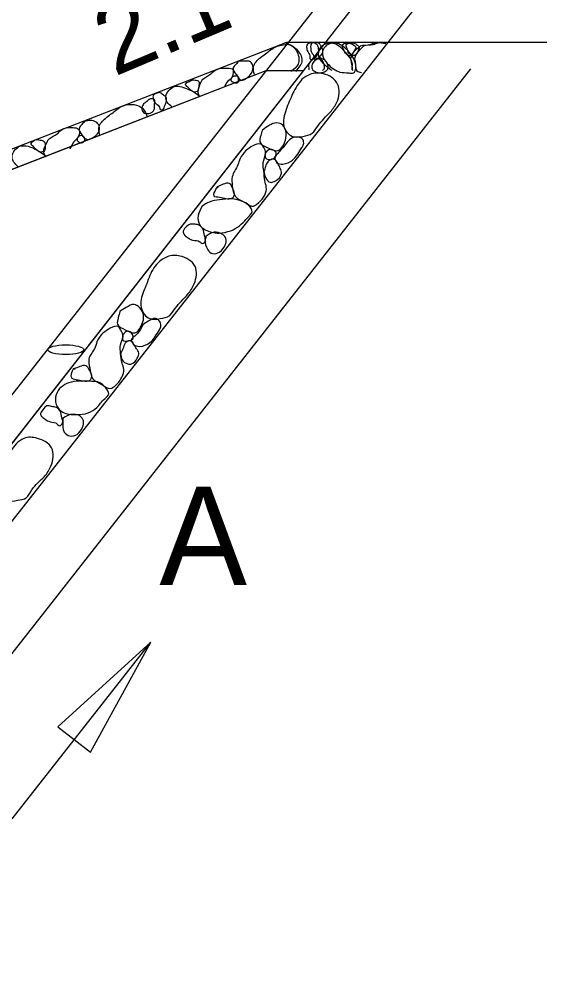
# Model space of a CAD drawing. Extents: x 1.7 to 16.3, y 0.2 to 10.2.
# Drawn here: x 6.315 to 6.981, y 8.288 to 9.504 of the extents above; entities that cross this region are included whole.
import ezdxf

# ---------------------------------------------------------------- set-up
doc = ezdxf.new("R2010")
doc.units = 0
for name, color, linetype in [('SD_P_Dimension Lines', 7, 'Continuous'), ('SD_P_Dimension Text', 7, 'Continuous'), ('SD_P_Prop Object Lines', 7, 'Continuous'), ('SD_P_Shading', 7, 'Continuous')]:
    doc.layers.add(name, color=color, linetype=linetype)

msp = doc.modelspace()

# ---------------------------------------------------------------- linework, layer by layer
at = {"layer": 'SD_P_Dimension Lines'}
for p, q in [((6.306, 8.495), (6.481, 8.718)), ((6.481, 8.718), (6.364, 8.611)), ((6.405, 8.579), (6.481, 8.718)), ((6.364, 8.611), (6.405, 8.579))]:
    msp.add_line(p, q, dxfattribs=at)
at = {"layer": 'SD_P_Prop Object Lines'}
for p, q in [((4.855, 7.113), (6.871, 9.691)), ((4.921, 7.109), (6.951, 9.691)), ((5.013, 7.383), (6.825, 9.691)), ((6.091, 9.257), (6.653, 9.475)), ((6.091, 9.257), (6.653, 9.475)), ((6.653, 9.475), (6.981, 9.475)), ((6.653, 9.475), (6.781, 9.475)), ((6.772, 9.474), (6.778, 9.473)), ((5.269, 7.383), (6.885, 9.441)), ((6.065, 9.221), (6.627, 9.439)), ((6.627, 9.439), (6.674, 9.439))]:
    msp.add_line(p, q, dxfattribs=at)
msp.add_ellipse((6.3738, 9.0868), major_axis=(-0.0228, 0), ratio=0.269294, dxfattribs=at)
for points in [[(6.612, 9.434), (6.611, 9.444), (6.614, 9.45), (6.626, 9.46), (6.639, 9.469), (6.646, 9.471)], [(6.646, 9.471), (6.655, 9.472), (6.665, 9.466), (6.672, 9.452), (6.664, 9.438)], [(6.65, 9.474), (6.658, 9.471), (6.666, 9.462), (6.667, 9.447), (6.658, 9.438)], [(6.678, 9.471), (6.68, 9.473), (6.684, 9.474), (6.689, 9.473), (6.692, 9.47), (6.693, 9.466), (6.693, 9.461), (6.689, 9.456), (6.687, 9.454), (6.684, 9.453), (6.682, 9.454), (6.682, 9.456), (6.68, 9.462), (6.678, 9.467), (6.678, 9.471)], [(6.683, 9.471), (6.684, 9.473), (6.689, 9.474), (6.694, 9.473), (6.696, 9.47), (6.698, 9.466), (6.698, 9.461), (6.694, 9.456), (6.692, 9.454), (6.689, 9.453), (6.687, 9.454), (6.687, 9.456), (6.684, 9.462), (6.683, 9.467), (6.683, 9.471)], [(6.71, 9.439), (6.707, 9.441), (6.699, 9.448), (6.693, 9.459), (6.694, 9.466), (6.7, 9.472), (6.709, 9.474)], [(6.713, 9.474), (6.72, 9.472), (6.728, 9.466), (6.735, 9.458), (6.739, 9.449), (6.74, 9.442), (6.737, 9.436), (6.731, 9.436), (6.72, 9.437), (6.712, 9.441), (6.704, 9.448), (6.698, 9.459), (6.699, 9.466), (6.705, 9.472), (6.713, 9.474)], [(6.709, 9.474), (6.716, 9.472), (6.723, 9.466), (6.73, 9.458), (6.735, 9.449), (6.735, 9.442), (6.735, 9.44)], [(6.731, 9.474), (6.736, 9.472), (6.74, 9.468), (6.738, 9.464), (6.734, 9.458), (6.731, 9.458), (6.727, 9.461), (6.724, 9.467), (6.723, 9.472), (6.731, 9.474), (6.73, 9.474)], [(6.736, 9.474), (6.741, 9.472), (6.744, 9.468), (6.743, 9.464), (6.738, 9.458), (6.736, 9.458), (6.731, 9.461), (6.729, 9.467), (6.728, 9.472), (6.736, 9.474), (6.735, 9.474)], [(6.736, 9.439), (6.735, 9.447), (6.734, 9.456), (6.74, 9.465), (6.746, 9.47), (6.758, 9.472), (6.764, 9.474), (6.772, 9.474)], [(6.747, 9.436), (6.742, 9.438), (6.74, 9.447), (6.739, 9.456), (6.745, 9.465), (6.75, 9.47), (6.762, 9.472), (6.768, 9.474), (6.777, 9.474)], [(6.592, 9.451), (6.6, 9.451), (6.607, 9.45), (6.61, 9.445), (6.609, 9.437), (6.604, 9.431), (6.595, 9.427), (6.589, 9.434), (6.585, 9.442), (6.589, 9.447), (6.592, 9.451)], [(6.681, 9.44), (6.681, 9.441), (6.681, 9.447), (6.687, 9.454), (6.689, 9.455)], [(6.694, 9.455), (6.701, 9.452), (6.705, 9.444), (6.704, 9.44), (6.699, 9.437), (6.69, 9.437), (6.685, 9.441), (6.685, 9.447), (6.692, 9.454), (6.694, 9.455)], [(6.689, 9.455), (6.697, 9.452), (6.7, 9.444), (6.699, 9.44), (6.698, 9.439)], [(6.543, 9.406), (6.541, 9.411), (6.543, 9.421), (6.547, 9.428), (6.557, 9.435), (6.562, 9.439), (6.57, 9.442)], [(6.57, 9.442), (6.578, 9.442), (6.585, 9.44), (6.585, 9.436), (6.584, 9.431), (6.578, 9.425), (6.574, 9.418)], [(6.672, 9.428), (6.682, 9.434), (6.699, 9.435), (6.717, 9.422), (6.716, 9.399), (6.708, 9.387), (6.692, 9.369), (6.685, 9.36), (6.673, 9.356), (6.66, 9.356), (6.649, 9.369), (6.649, 9.379), (6.656, 9.4), (6.666, 9.42), (6.672, 9.428)], [(6.532, 9.427), (6.537, 9.427), (6.542, 9.425), (6.542, 9.42), (6.54, 9.413), (6.538, 9.412), (6.532, 9.414), (6.528, 9.418), (6.525, 9.422), (6.532, 9.427), (6.531, 9.427)], [(6.584, 9.431), (6.588, 9.432), (6.591, 9.431), (6.592, 9.427), (6.591, 9.424), (6.586, 9.424), (6.582, 9.427), (6.584, 9.431)], [(6.484, 9.405), (6.484, 9.407), (6.488, 9.41), (6.493, 9.411), (6.497, 9.408), (6.5, 9.406), (6.501, 9.401), (6.499, 9.395), (6.498, 9.392), (6.496, 9.39), (6.493, 9.39), (6.492, 9.393), (6.488, 9.397), (6.485, 9.401), (6.484, 9.405)], [(6.508, 9.393), (6.502, 9.399), (6.5, 9.406), (6.504, 9.414), (6.511, 9.419)], [(6.511, 9.419), (6.518, 9.419), (6.527, 9.416), (6.537, 9.411), (6.543, 9.406)], [(6.417, 9.357), (6.416, 9.369), (6.42, 9.375), (6.432, 9.385), (6.445, 9.394), (6.452, 9.396)], [(6.452, 9.396), (6.46, 9.396), (6.471, 9.391), (6.477, 9.38)], [(6.472, 9.397), (6.476, 9.4), (6.48, 9.403), (6.484, 9.403), (6.486, 9.402), (6.486, 9.397), (6.486, 9.393), (6.485, 9.389), (6.482, 9.386), (6.475, 9.385), (6.472, 9.386), (6.47, 9.392), (6.472, 9.397)], [(6.398, 9.375), (6.405, 9.376), (6.412, 9.374), (6.416, 9.369), (6.415, 9.361), (6.409, 9.355), (6.401, 9.352), (6.394, 9.358), (6.391, 9.367), (6.394, 9.371), (6.398, 9.375)], [(6.622, 9.364), (6.631, 9.37), (6.64, 9.373), (6.648, 9.37), (6.652, 9.36), (6.65, 9.348), (6.642, 9.338), (6.63, 9.341), (6.619, 9.349), (6.62, 9.357), (6.622, 9.364)], [(6.349, 9.33), (6.346, 9.336), (6.349, 9.346), (6.353, 9.353), (6.363, 9.359), (6.368, 9.364), (6.375, 9.367)], [(6.375, 9.367), (6.383, 9.367), (6.39, 9.365), (6.391, 9.361), (6.39, 9.356), (6.384, 9.349), (6.38, 9.342), (6.379, 9.34)], [(6.337, 9.352), (6.343, 9.351), (6.347, 9.349), (6.348, 9.344), (6.346, 9.337), (6.343, 9.336), (6.338, 9.338), (6.333, 9.343), (6.33, 9.347), (6.337, 9.352), (6.336, 9.351)], [(6.39, 9.356), (6.393, 9.357), (6.397, 9.355), (6.398, 9.352), (6.396, 9.349), (6.392, 9.348), (6.388, 9.352), (6.39, 9.356)], [(6.601, 9.338), (6.61, 9.344), (6.62, 9.346), (6.624, 9.342), (6.626, 9.335), (6.623, 9.323), (6.624, 9.312), (6.625, 9.3), (6.627, 9.292), (6.625, 9.282), (6.617, 9.272), (6.611, 9.268), (6.599, 9.273), (6.588, 9.28), (6.584, 9.294), (6.584, 9.305), (6.591, 9.32), (6.594, 9.328), (6.601, 9.338)], [(6.652, 9.347), (6.658, 9.353), (6.667, 9.355), (6.673, 9.352), (6.674, 9.346), (6.672, 9.342), (6.66, 9.326), (6.648, 9.321), (6.64, 9.323), (6.638, 9.33), (6.641, 9.334), (6.652, 9.347)], [(6.314, 9.317), (6.308, 9.324), (6.306, 9.33), (6.309, 9.338), (6.316, 9.344)], [(6.316, 9.344), (6.324, 9.344), (6.333, 9.341), (6.342, 9.336), (6.349, 9.331)], [(6.626, 9.335), (6.63, 9.339), (6.635, 9.339), (6.639, 9.336), (6.639, 9.332), (6.634, 9.327), (6.626, 9.329), (6.626, 9.335)], [(6.624, 9.312), (6.626, 9.318), (6.629, 9.324), (6.634, 9.327), (6.637, 9.327), (6.642, 9.321), (6.644, 9.317), (6.646, 9.311), (6.645, 9.306), (6.637, 9.299), (6.632, 9.298), (6.626, 9.304), (6.624, 9.312)], [(6.566, 9.293), (6.573, 9.296), (6.58, 9.297), (6.584, 9.291), (6.586, 9.281), (6.584, 9.278), (6.576, 9.277), (6.568, 9.279), (6.561, 9.281), (6.566, 9.293), (6.565, 9.291)], [(6.546, 9.268), (6.555, 9.273), (6.568, 9.276), (6.583, 9.277), (6.597, 9.274), (6.605, 9.269), (6.609, 9.261), (6.604, 9.254), (6.593, 9.243), (6.582, 9.237), (6.567, 9.234), (6.55, 9.238), (6.543, 9.244), (6.541, 9.256), (6.546, 9.268)], [(6.524, 9.231), (6.522, 9.235), (6.525, 9.241), (6.531, 9.245), (6.537, 9.245), (6.542, 9.244), (6.547, 9.239), (6.549, 9.231), (6.55, 9.226), (6.549, 9.222), (6.546, 9.221), (6.543, 9.223), (6.534, 9.225), (6.528, 9.228), (6.524, 9.231)], [(6.551, 9.23), (6.561, 9.235), (6.572, 9.232), (6.576, 9.227), (6.575, 9.219), (6.568, 9.21), (6.559, 9.208), (6.553, 9.213), (6.55, 9.226), (6.551, 9.23)], [(6.492, 9.198), (6.502, 9.204), (6.518, 9.205), (6.537, 9.192), (6.536, 9.17), (6.528, 9.157), (6.512, 9.139), (6.505, 9.13), (6.493, 9.126), (6.48, 9.126), (6.469, 9.14), (6.469, 9.15), (6.476, 9.17), (6.485, 9.19), (6.492, 9.198)], [(6.442, 9.135), (6.45, 9.14), (6.46, 9.144), (6.467, 9.14), (6.472, 9.13), (6.47, 9.119), (6.461, 9.108), (6.449, 9.112), (6.439, 9.119), (6.44, 9.127), (6.442, 9.135)], [(6.421, 9.108), (6.43, 9.114), (6.44, 9.116), (6.443, 9.112), (6.446, 9.105), (6.443, 9.093), (6.443, 9.082), (6.445, 9.07), (6.447, 9.062), (6.445, 9.053), (6.437, 9.042), (6.43, 9.038), (6.419, 9.043), (6.408, 9.05), (6.404, 9.064), (6.403, 9.075), (6.411, 9.09), (6.414, 9.099), (6.421, 9.108)], [(6.471, 9.118), (6.478, 9.123), (6.487, 9.126), (6.492, 9.123), (6.494, 9.117), (6.492, 9.112), (6.48, 9.096), (6.467, 9.091), (6.459, 9.094), (6.457, 9.1), (6.461, 9.104), (6.471, 9.118)], [(6.446, 9.105), (6.449, 9.109), (6.454, 9.11), (6.458, 9.106), (6.459, 9.102), (6.453, 9.098), (6.446, 9.099), (6.446, 9.105)], [(6.443, 9.082), (6.446, 9.088), (6.449, 9.095), (6.453, 9.098), (6.457, 9.097), (6.461, 9.091), (6.464, 9.087), (6.466, 9.081), (6.464, 9.076), (6.457, 9.069), (6.452, 9.069), (6.445, 9.074), (6.443, 9.082)], [(6.385, 9.063), (6.392, 9.066), (6.399, 9.067), (6.403, 9.062), (6.406, 9.051), (6.404, 9.048), (6.396, 9.047), (6.387, 9.049), (6.381, 9.052), (6.385, 9.063), (6.385, 9.062)], [(6.366, 9.038), (6.375, 9.044), (6.387, 9.047), (6.403, 9.047), (6.417, 9.045), (6.424, 9.039), (6.428, 9.031), (6.423, 9.025), (6.413, 9.014), (6.402, 9.007), (6.387, 9.005), (6.37, 9.008), (6.363, 9.015), (6.361, 9.027), (6.366, 9.038)], [(6.344, 9.002), (6.342, 9.005), (6.345, 9.011), (6.35, 9.016), (6.356, 9.015), (6.362, 9.014), (6.367, 9.009), (6.369, 9.001), (6.37, 8.996), (6.369, 8.993), (6.365, 8.991), (6.363, 8.993), (6.354, 8.996), (6.348, 8.999), (6.344, 9.002)], [(6.37, 9), (6.38, 9.005), (6.392, 9.003), (6.396, 8.997), (6.395, 8.989), (6.388, 8.98), (6.379, 8.978), (6.372, 8.983), (6.37, 8.996), (6.37, 9)], [(6.311, 8.968), (6.321, 8.975), (6.338, 8.975), (6.356, 8.963), (6.355, 8.94), (6.347, 8.927), (6.331, 8.91), (6.324, 8.9), (6.313, 8.897), (6.299, 8.896), (6.288, 8.91), (6.288, 8.92), (6.295, 8.94), (6.305, 8.96), (6.311, 8.968)]]:
    msp.add_spline(points, degree=3, dxfattribs=at)
at = {"layer": 'SD_P_Shading'}
msp.add_lwpolyline([(2.693, 7.379), (4.307, 9.435), (4.621, 9.435), (4.947, 9.217), (6.065, 9.221), (6.627, 9.439), (6.674, 9.439), (5.065, 7.383), (4.991, 7.383), (4.381, 7.167), (3.313, 7.167), (2.999, 7.371)], close=True, dxfattribs=at)

# ---------------------------------------------------------------- texts
at = {"layer": 'SD_P_Dimension Text'}
msp.add_text('2:1', height=0.09, rotation=22.9058, dxfattribs=at).set_placement((6.435, 9.431))
msp.add_text('A', height=0.124, dxfattribs=at).set_placement((6.492, 8.79))

doc.saveas('drawing.dxf')
